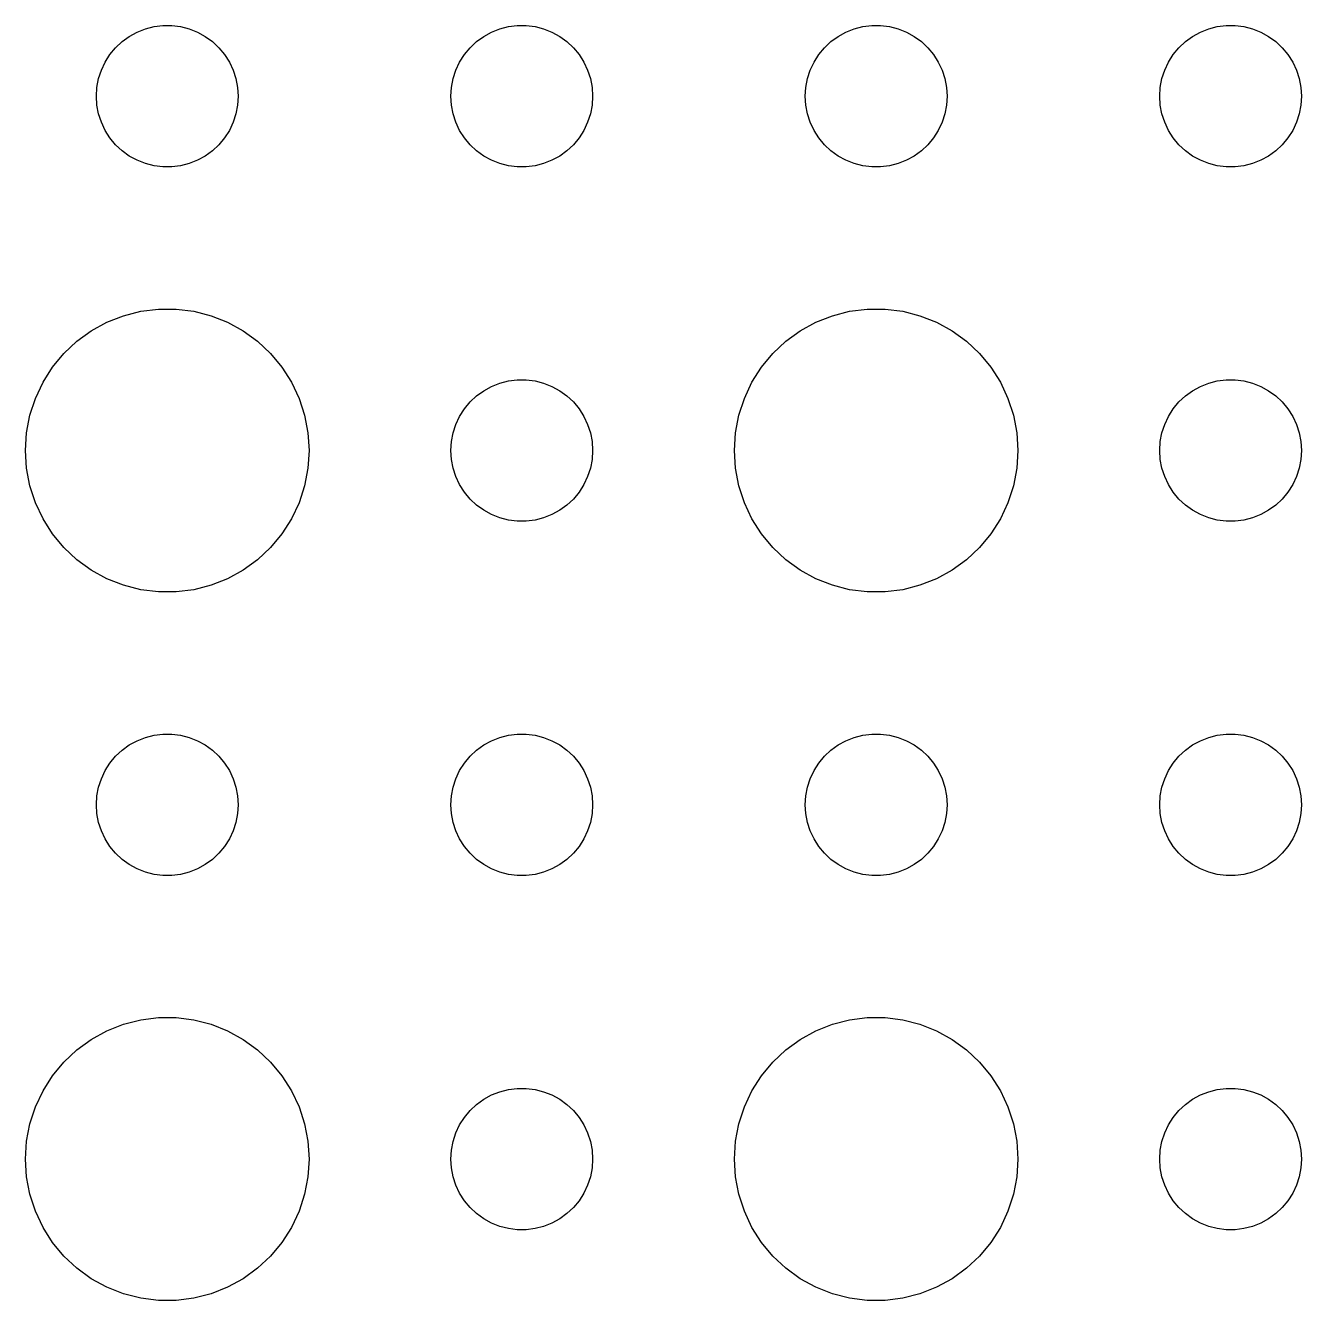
# Model space of a CAD drawing. Header units: metres. Extents: x -134 to 134, y -134 to 134.
# Drawn here: x 34.5 to 61.5, y -100.49 to -73.5 of the extents above; entities that cross this region are included whole.
import ezdxf

# ---------------------------------------------------------------- set-up
doc = ezdxf.new("R2010")
doc.units = ezdxf.units.M

msp = doc.modelspace()

# ---------------------------------------------------------------- linework, layer by layer
for p, q in [((36.6963, -73.7335), (36.8613, -73.6428)), ((36.8613, -73.6428), (37.0365, -73.5734)), ((37.0365, -73.5734), (37.2189, -73.5266)), ((37.2189, -73.5266), (37.4058, -73.503)), ((37.4058, -73.503), (37.5942, -73.503)), ((37.5942, -73.503), (37.7811, -73.5266)), ((37.7811, -73.5266), (37.9635, -73.5734)), ((37.9635, -73.5734), (38.1387, -73.6428)), ((38.1387, -73.6428), (38.3037, -73.7335)), ((44.1963, -73.7335), (44.3613, -73.6428)), ((44.3613, -73.6428), (44.5365, -73.5734)), ((44.5365, -73.5734), (44.7189, -73.5266)), ((44.7189, -73.5266), (44.9058, -73.503)), ((44.9058, -73.503), (45.0942, -73.503)), ((45.0942, -73.503), (45.2811, -73.5266)), ((45.2811, -73.5266), (45.4635, -73.5734)), ((45.4635, -73.5734), (45.6387, -73.6428)), ((45.6387, -73.6428), (45.8037, -73.7335)), ((51.6963, -73.7335), (51.8613, -73.6428)), ((51.8613, -73.6428), (52.0365, -73.5734)), ((52.0365, -73.5734), (52.2189, -73.5266)), ((52.2189, -73.5266), (52.4058, -73.503)), ((52.4058, -73.503), (52.5942, -73.503)), ((52.5942, -73.503), (52.7811, -73.5266)), ((52.7811, -73.5266), (52.9635, -73.5734)), ((52.9635, -73.5734), (53.1387, -73.6428)), ((53.1387, -73.6428), (53.3037, -73.7335)), ((59.1963, -73.7335), (59.3613, -73.6428)), ((59.3613, -73.6428), (59.5365, -73.5734)), ((59.5365, -73.5734), (59.7189, -73.5266)), ((59.7189, -73.5266), (59.9058, -73.503)), ((59.9058, -73.503), (60.0942, -73.503)), ((60.0942, -73.503), (60.2811, -73.5266)), ((60.2811, -73.5266), (60.4635, -73.5734)), ((60.4635, -73.5734), (60.6387, -73.6428)), ((60.6387, -73.6428), (60.8037, -73.7335)), ((36.2865, -74.1183), (36.4065, -73.9732)), ((36.4065, -73.9732), (36.5439, -73.8442)), ((36.5439, -73.8442), (36.6963, -73.7335)), ((38.3037, -73.7335), (38.4561, -73.8442)), ((38.4561, -73.8442), (38.5934, -73.9732)), ((38.5934, -73.9732), (38.7135, -74.1183)), ((43.7865, -74.1183), (43.9065, -73.9732)), ((43.9065, -73.9732), (44.0439, -73.8442)), ((44.0439, -73.8442), (44.1963, -73.7335)), ((45.8037, -73.7335), (45.9561, -73.8442)), ((45.9561, -73.8442), (46.0934, -73.9732)), ((46.0934, -73.9732), (46.2135, -74.1183)), ((51.2865, -74.1183), (51.4065, -73.9732)), ((51.4065, -73.9732), (51.5439, -73.8442)), ((51.5439, -73.8442), (51.6963, -73.7335)), ((53.3037, -73.7335), (53.4561, -73.8442)), ((53.4561, -73.8442), (53.5934, -73.9732)), ((53.5934, -73.9732), (53.7135, -74.1183)), ((58.7865, -74.1183), (58.9065, -73.9732)), ((58.9065, -73.9732), (59.0439, -73.8442)), ((59.0439, -73.8442), (59.1963, -73.7335)), ((60.8037, -73.7335), (60.9561, -73.8442)), ((60.9561, -73.8442), (61.0934, -73.9732)), ((61.0934, -73.9732), (61.2135, -74.1183)), ((36.1855, -74.2774), (36.2865, -74.1183)), ((38.7135, -74.1183), (38.8145, -74.2774)), ((43.6855, -74.2774), (43.7865, -74.1183)), ((46.2135, -74.1183), (46.3145, -74.2774)), ((51.1855, -74.2774), (51.2865, -74.1183)), ((53.7135, -74.1183), (53.8145, -74.2774)), ((58.6855, -74.2774), (58.7865, -74.1183)), ((61.2135, -74.1183), (61.3145, -74.2774)), ((36.0471, -74.627), (36.1053, -74.4478)), ((36.1053, -74.4478), (36.1855, -74.2774)), ((38.8145, -74.2774), (38.8947, -74.4478)), ((38.8947, -74.4478), (38.9529, -74.627)), ((43.5471, -74.627), (43.6053, -74.4478)), ((43.6053, -74.4478), (43.6855, -74.2774)), ((46.3145, -74.2774), (46.3947, -74.4478)), ((46.3947, -74.4478), (46.4529, -74.627)), ((51.0471, -74.627), (51.1053, -74.4478)), ((51.1053, -74.4478), (51.1855, -74.2774)), ((53.8145, -74.2774), (53.8947, -74.4478)), ((53.8947, -74.4478), (53.9529, -74.627)), ((58.5471, -74.627), (58.6053, -74.4478)), ((58.6053, -74.4478), (58.6855, -74.2774)), ((61.3145, -74.2774), (61.3947, -74.4478)), ((61.3947, -74.4478), (61.4529, -74.627)), ((36.0118, -74.812), (36.0471, -74.627)), ((38.9529, -74.627), (38.9882, -74.812)), ((43.5118, -74.812), (43.5471, -74.627)), ((46.4529, -74.627), (46.4882, -74.812)), ((51.0118, -74.812), (51.0471, -74.627)), ((53.9529, -74.627), (53.9882, -74.812)), ((58.5118, -74.812), (58.5471, -74.627)), ((61.4529, -74.627), (61.4882, -74.812)), ((36, -75), (36.0118, -74.812)), ((36.0118, -75.188), (36, -75)), ((38.9882, -74.812), (39, -75)), ((39, -75), (38.9882, -75.188)), ((43.5, -75), (43.5118, -74.812)), ((43.5118, -75.188), (43.5, -75)), ((46.4882, -74.812), (46.5, -75)), ((46.5, -75), (46.4882, -75.188)), ((51, -75), (51.0118, -74.812)), ((51.0118, -75.188), (51, -75)), ((53.9882, -74.812), (54, -75)), ((54, -75), (53.9882, -75.188)), ((58.5, -75), (58.5118, -74.812)), ((58.5118, -75.188), (58.5, -75)), ((61.4882, -74.812), (61.5, -75)), ((61.5, -75), (61.4882, -75.188)), ((36.0471, -75.373), (36.0118, -75.188)), ((38.9882, -75.188), (38.9529, -75.373)), ((43.5471, -75.373), (43.5118, -75.188)), ((46.4882, -75.188), (46.4529, -75.373)), ((51.0471, -75.373), (51.0118, -75.188)), ((53.9882, -75.188), (53.9529, -75.373)), ((58.5471, -75.373), (58.5118, -75.188)), ((61.4882, -75.188), (61.4529, -75.373)), ((36.1053, -75.5522), (36.0471, -75.373)), ((36.1855, -75.7226), (36.1053, -75.5522)), ((38.8947, -75.5522), (38.8145, -75.7226)), ((38.9529, -75.373), (38.8947, -75.5522)), ((43.6053, -75.5522), (43.5471, -75.373)), ((43.6855, -75.7226), (43.6053, -75.5522)), ((46.3947, -75.5522), (46.3145, -75.7226)), ((46.4529, -75.373), (46.3947, -75.5522)), ((51.1053, -75.5522), (51.0471, -75.373)), ((51.1855, -75.7226), (51.1053, -75.5522)), ((53.8947, -75.5522), (53.8145, -75.7226)), ((53.9529, -75.373), (53.8947, -75.5522)), ((58.6053, -75.5522), (58.5471, -75.373)), ((58.6855, -75.7226), (58.6053, -75.5522)), ((61.3947, -75.5522), (61.3145, -75.7226)), ((61.4529, -75.373), (61.3947, -75.5522)), ((36.2865, -75.8817), (36.1855, -75.7226)), ((38.8145, -75.7226), (38.7135, -75.8817)), ((43.7865, -75.8817), (43.6855, -75.7226)), ((46.3145, -75.7226), (46.2135, -75.8817)), ((51.2865, -75.8817), (51.1855, -75.7226)), ((53.8145, -75.7226), (53.7135, -75.8817)), ((58.7865, -75.8817), (58.6855, -75.7226)), ((61.3145, -75.7226), (61.2135, -75.8817)), ((36.4065, -76.0268), (36.2865, -75.8817)), ((36.5439, -76.1558), (36.4065, -76.0268)), ((38.5934, -76.0268), (38.4561, -76.1558)), ((38.7135, -75.8817), (38.5934, -76.0268)), ((43.9065, -76.0268), (43.7865, -75.8817)), ((44.0439, -76.1558), (43.9065, -76.0268)), ((46.0934, -76.0268), (45.9561, -76.1558)), ((46.2135, -75.8817), (46.0934, -76.0268)), ((51.4065, -76.0268), (51.2865, -75.8817)), ((51.5439, -76.1558), (51.4065, -76.0268)), ((53.5934, -76.0268), (53.4561, -76.1558)), ((53.7135, -75.8817), (53.5934, -76.0268)), ((58.9065, -76.0268), (58.7865, -75.8817)), ((59.0439, -76.1558), (58.9065, -76.0268)), ((61.0934, -76.0268), (60.9561, -76.1558)), ((61.2135, -75.8817), (61.0934, -76.0268)), ((36.6963, -76.2665), (36.5439, -76.1558)), ((36.8613, -76.3572), (36.6963, -76.2665)), ((37.0365, -76.4266), (36.8613, -76.3572)), ((38.1387, -76.3572), (37.9635, -76.4266)), ((38.3037, -76.2665), (38.1387, -76.3572)), ((38.4561, -76.1558), (38.3037, -76.2665)), ((44.1963, -76.2665), (44.0439, -76.1558)), ((44.3613, -76.3572), (44.1963, -76.2665)), ((44.5365, -76.4266), (44.3613, -76.3572)), ((45.6387, -76.3572), (45.4635, -76.4266)), ((45.8037, -76.2665), (45.6387, -76.3572)), ((45.9561, -76.1558), (45.8037, -76.2665)), ((51.6963, -76.2665), (51.5439, -76.1558)), ((51.8613, -76.3572), (51.6963, -76.2665)), ((52.0365, -76.4266), (51.8613, -76.3572)), ((53.1387, -76.3572), (52.9635, -76.4266)), ((53.3037, -76.2665), (53.1387, -76.3572)), ((53.4561, -76.1558), (53.3037, -76.2665)), ((59.1963, -76.2665), (59.0439, -76.1558)), ((59.3613, -76.3572), (59.1963, -76.2665)), ((59.5365, -76.4266), (59.3613, -76.3572)), ((60.6387, -76.3572), (60.4635, -76.4266)), ((60.8037, -76.2665), (60.6387, -76.3572)), ((60.9561, -76.1558), (60.8037, -76.2665)), ((37.2189, -76.4734), (37.0365, -76.4266)), ((37.4058, -76.497), (37.2189, -76.4734)), ((37.5942, -76.497), (37.4058, -76.497)), ((37.7811, -76.4734), (37.5942, -76.497)), ((37.9635, -76.4266), (37.7811, -76.4734)), ((44.7189, -76.4734), (44.5365, -76.4266)), ((44.9058, -76.497), (44.7189, -76.4734)), ((45.0942, -76.497), (44.9058, -76.497)), ((45.2811, -76.4734), (45.0942, -76.497)), ((45.4635, -76.4266), (45.2811, -76.4734)), ((52.2189, -76.4734), (52.0365, -76.4266)), ((52.4058, -76.497), (52.2189, -76.4734)), ((52.5942, -76.497), (52.4058, -76.497)), ((52.7811, -76.4734), (52.5942, -76.497)), ((52.9635, -76.4266), (52.7811, -76.4734)), ((59.7189, -76.4734), (59.5365, -76.4266)), ((59.9058, -76.497), (59.7189, -76.4734)), ((60.0942, -76.497), (59.9058, -76.497)), ((60.2811, -76.4734), (60.0942, -76.497)), ((60.4635, -76.4266), (60.2811, -76.4734)), ((36.2227, -79.7855), (36.5729, -79.6468)), ((36.5729, -79.6468), (36.9379, -79.5531)), ((36.9379, -79.5531), (37.3116, -79.5059)), ((37.3116, -79.5059), (37.6884, -79.5059)), ((37.6884, -79.5059), (38.0621, -79.5531)), ((38.0621, -79.5531), (38.427, -79.6468)), ((38.427, -79.6468), (38.7773, -79.7855)), ((51.2227, -79.7855), (51.5729, -79.6468)), ((51.5729, -79.6468), (51.9379, -79.5531)), ((51.9379, -79.5531), (52.3116, -79.5059)), ((52.3116, -79.5059), (52.6884, -79.5059)), ((52.6884, -79.5059), (53.0621, -79.5531)), ((53.0621, -79.5531), (53.427, -79.6468)), ((53.427, -79.6468), (53.7773, -79.7855)), ((35.8925, -79.967), (36.2227, -79.7855)), ((38.7773, -79.7855), (39.1075, -79.967)), ((50.8925, -79.967), (51.2227, -79.7855)), ((53.7773, -79.7855), (54.1075, -79.967)), ((35.3131, -80.4464), (35.5877, -80.1885)), ((35.5877, -80.1885), (35.8925, -79.967)), ((39.1075, -79.967), (39.4123, -80.1885)), ((39.4123, -80.1885), (39.6869, -80.4464)), ((50.3131, -80.4464), (50.5877, -80.1885)), ((50.5877, -80.1885), (50.8925, -79.967)), ((54.1075, -79.967), (54.4123, -80.1885)), ((54.4123, -80.1885), (54.6869, -80.4464)), ((35.0729, -80.7366), (35.3131, -80.4464)), ((39.6869, -80.4464), (39.927, -80.7366)), ((50.0729, -80.7366), (50.3131, -80.4464)), ((54.6869, -80.4464), (54.927, -80.7366)), ((34.8711, -81.0547), (35.0729, -80.7366)), ((39.927, -80.7366), (40.1289, -81.0547)), ((49.8711, -81.0547), (50.0729, -80.7366)), ((54.927, -80.7366), (55.1289, -81.0547)), ((34.7107, -81.3956), (34.8711, -81.0547)), ((40.1289, -81.0547), (40.2893, -81.3956)), ((44.0439, -81.3442), (44.1963, -81.2335)), ((44.1963, -81.2335), (44.3613, -81.1428)), ((44.3613, -81.1428), (44.5365, -81.0734)), ((44.5365, -81.0734), (44.7189, -81.0266)), ((44.7189, -81.0266), (44.9058, -81.003)), ((44.9058, -81.003), (45.0942, -81.003)), ((45.0942, -81.003), (45.2811, -81.0266)), ((45.2811, -81.0266), (45.4635, -81.0734)), ((45.4635, -81.0734), (45.6387, -81.1428)), ((45.6387, -81.1428), (45.8037, -81.2335)), ((45.8037, -81.2335), (45.9561, -81.3442)), ((49.7107, -81.3956), (49.8711, -81.0547)), ((55.1289, -81.0547), (55.2893, -81.3956)), ((59.0439, -81.3442), (59.1963, -81.2335)), ((59.1963, -81.2335), (59.3613, -81.1428)), ((59.3613, -81.1428), (59.5365, -81.0734)), ((59.5365, -81.0734), (59.7189, -81.0266)), ((59.7189, -81.0266), (59.9058, -81.003)), ((59.9058, -81.003), (60.0942, -81.003)), ((60.0942, -81.003), (60.2811, -81.0266)), ((60.2811, -81.0266), (60.4635, -81.0734)), ((60.4635, -81.0734), (60.6387, -81.1428)), ((60.6387, -81.1428), (60.8037, -81.2335)), ((60.8037, -81.2335), (60.9561, -81.3442)), ((34.5942, -81.7539), (34.7107, -81.3956)), ((40.2893, -81.3956), (40.4057, -81.7539)), ((43.7865, -81.6183), (43.9065, -81.4732)), ((43.9065, -81.4732), (44.0439, -81.3442)), ((45.9561, -81.3442), (46.0934, -81.4732)), ((46.0934, -81.4732), (46.2135, -81.6183)), ((49.5942, -81.7539), (49.7107, -81.3956)), ((55.2893, -81.3956), (55.4057, -81.7539)), ((58.7865, -81.6183), (58.9065, -81.4732)), ((58.9065, -81.4732), (59.0439, -81.3442)), ((60.9561, -81.3442), (61.0934, -81.4732)), ((61.0934, -81.4732), (61.2135, -81.6183)), ((34.5237, -82.124), (34.5942, -81.7539)), ((40.4057, -81.7539), (40.4763, -82.124)), ((43.6053, -81.9478), (43.6855, -81.7774)), ((43.6855, -81.7774), (43.7865, -81.6183)), ((46.2135, -81.6183), (46.3145, -81.7774)), ((46.3145, -81.7774), (46.3947, -81.9478)), ((49.5237, -82.124), (49.5942, -81.7539)), ((55.4057, -81.7539), (55.4763, -82.124)), ((58.6053, -81.9478), (58.6855, -81.7774)), ((58.6855, -81.7774), (58.7865, -81.6183)), ((61.2135, -81.6183), (61.3145, -81.7774)), ((61.3145, -81.7774), (61.3947, -81.9478)), ((43.5471, -82.127), (43.6053, -81.9478)), ((46.3947, -81.9478), (46.4529, -82.127)), ((58.5471, -82.127), (58.6053, -81.9478)), ((61.3947, -81.9478), (61.4529, -82.127)), ((34.5, -82.5), (34.5237, -82.124)), ((40.4763, -82.124), (40.5, -82.5)), ((43.5, -82.5), (43.5118, -82.312)), ((43.5118, -82.312), (43.5471, -82.127)), ((46.4529, -82.127), (46.4882, -82.312)), ((46.4882, -82.312), (46.5, -82.5)), ((49.5, -82.5), (49.5237, -82.124)), ((55.4763, -82.124), (55.5, -82.5)), ((58.5, -82.5), (58.5118, -82.312)), ((58.5118, -82.312), (58.5471, -82.127)), ((61.4529, -82.127), (61.4882, -82.312)), ((61.4882, -82.312), (61.5, -82.5)), ((34.5237, -82.876), (34.5, -82.5)), ((40.5, -82.5), (40.4763, -82.876)), ((43.5118, -82.688), (43.5, -82.5)), ((46.5, -82.5), (46.4882, -82.688)), ((49.5237, -82.876), (49.5, -82.5)), ((55.5, -82.5), (55.4763, -82.876)), ((58.5118, -82.688), (58.5, -82.5)), ((61.5, -82.5), (61.4882, -82.688)), ((34.5942, -83.2461), (34.5237, -82.876)), ((40.4763, -82.876), (40.4057, -83.2461)), ((43.5471, -82.873), (43.5118, -82.688)), ((43.6053, -83.0522), (43.5471, -82.873)), ((46.4529, -82.873), (46.3947, -83.0522)), ((46.4882, -82.688), (46.4529, -82.873)), ((49.5942, -83.2461), (49.5237, -82.876)), ((55.4763, -82.876), (55.4057, -83.2461)), ((58.5471, -82.873), (58.5118, -82.688)), ((58.6053, -83.0522), (58.5471, -82.873)), ((61.4529, -82.873), (61.3947, -83.0522)), ((61.4882, -82.688), (61.4529, -82.873)), ((43.6855, -83.2226), (43.6053, -83.0522)), ((46.3947, -83.0522), (46.3145, -83.2226)), ((58.6855, -83.2226), (58.6053, -83.0522)), ((61.3947, -83.0522), (61.3145, -83.2226)), ((34.7107, -83.6044), (34.5942, -83.2461)), ((40.4057, -83.2461), (40.2893, -83.6044)), ((43.7865, -83.3817), (43.6855, -83.2226)), ((43.9065, -83.5268), (43.7865, -83.3817)), ((46.2135, -83.3817), (46.0934, -83.5268)), ((46.3145, -83.2226), (46.2135, -83.3817)), ((49.7107, -83.6044), (49.5942, -83.2461)), ((55.4057, -83.2461), (55.2893, -83.6044)), ((58.7865, -83.3817), (58.6855, -83.2226)), ((58.9065, -83.5268), (58.7865, -83.3817)), ((61.2135, -83.3817), (61.0934, -83.5268)), ((61.3145, -83.2226), (61.2135, -83.3817)), ((34.8711, -83.9453), (34.7107, -83.6044)), ((40.2893, -83.6044), (40.1289, -83.9453)), ((44.0439, -83.6558), (43.9065, -83.5268)), ((44.1963, -83.7665), (44.0439, -83.6558)), ((45.9561, -83.6558), (45.8037, -83.7665)), ((46.0934, -83.5268), (45.9561, -83.6558)), ((49.8711, -83.9453), (49.7107, -83.6044)), ((55.2893, -83.6044), (55.1289, -83.9453)), ((59.0439, -83.6558), (58.9065, -83.5268)), ((59.1963, -83.7665), (59.0439, -83.6558)), ((60.9561, -83.6558), (60.8037, -83.7665)), ((61.0934, -83.5268), (60.9561, -83.6558)), ((35.0729, -84.2634), (34.8711, -83.9453)), ((40.1289, -83.9453), (39.927, -84.2634)), ((44.3613, -83.8572), (44.1963, -83.7665)), ((44.5365, -83.9266), (44.3613, -83.8572)), ((44.7189, -83.9734), (44.5365, -83.9266)), ((45.4635, -83.9266), (45.2811, -83.9734)), ((45.6387, -83.8572), (45.4635, -83.9266)), ((45.8037, -83.7665), (45.6387, -83.8572)), ((50.0729, -84.2634), (49.8711, -83.9453)), ((55.1289, -83.9453), (54.927, -84.2634)), ((59.3613, -83.8572), (59.1963, -83.7665)), ((59.5365, -83.9266), (59.3613, -83.8572)), ((59.7189, -83.9734), (59.5365, -83.9266)), ((60.4635, -83.9266), (60.2811, -83.9734)), ((60.6387, -83.8572), (60.4635, -83.9266)), ((60.8037, -83.7665), (60.6387, -83.8572)), ((44.9058, -83.997), (44.7189, -83.9734)), ((45.0942, -83.997), (44.9058, -83.997)), ((45.2811, -83.9734), (45.0942, -83.997)), ((59.9058, -83.997), (59.7189, -83.9734)), ((60.0942, -83.997), (59.9058, -83.997)), ((60.2811, -83.9734), (60.0942, -83.997)), ((35.3131, -84.5536), (35.0729, -84.2634)), ((39.927, -84.2634), (39.6869, -84.5536)), ((50.3131, -84.5536), (50.0729, -84.2634)), ((54.927, -84.2634), (54.6869, -84.5536)), ((35.5877, -84.8115), (35.3131, -84.5536)), ((39.6869, -84.5536), (39.4123, -84.8115)), ((50.5877, -84.8115), (50.3131, -84.5536)), ((54.6869, -84.5536), (54.4123, -84.8115)), ((35.8925, -85.033), (35.5877, -84.8115)), ((36.2227, -85.2145), (35.8925, -85.033)), ((39.1075, -85.033), (38.7773, -85.2145)), ((39.4123, -84.8115), (39.1075, -85.033)), ((50.8925, -85.033), (50.5877, -84.8115)), ((51.2227, -85.2145), (50.8925, -85.033)), ((54.1075, -85.033), (53.7773, -85.2145)), ((54.4123, -84.8115), (54.1075, -85.033)), ((36.5729, -85.3532), (36.2227, -85.2145)), ((38.7773, -85.2145), (38.427, -85.3532)), ((51.5729, -85.3532), (51.2227, -85.2145)), ((53.7773, -85.2145), (53.427, -85.3532)), ((36.9379, -85.4469), (36.5729, -85.3532)), ((37.3116, -85.4941), (36.9379, -85.4469)), ((37.6884, -85.4941), (37.3116, -85.4941)), ((38.0621, -85.4469), (37.6884, -85.4941)), ((38.427, -85.3532), (38.0621, -85.4469)), ((51.9379, -85.4469), (51.5729, -85.3532)), ((52.3116, -85.4941), (51.9379, -85.4469)), ((52.6884, -85.4941), (52.3116, -85.4941)), ((53.0621, -85.4469), (52.6884, -85.4941)), ((53.427, -85.3532), (53.0621, -85.4469)), ((37.0365, -88.5734), (37.2189, -88.5266)), ((37.2189, -88.5266), (37.4058, -88.503)), ((37.4058, -88.503), (37.5942, -88.503)), ((37.5942, -88.503), (37.7811, -88.5266)), ((37.7811, -88.5266), (37.9635, -88.5734)), ((44.5365, -88.5734), (44.7189, -88.5266)), ((44.7189, -88.5266), (44.9058, -88.503)), ((44.9058, -88.503), (45.0942, -88.503)), ((45.0942, -88.503), (45.2811, -88.5266)), ((45.2811, -88.5266), (45.4635, -88.5734)), ((52.0365, -88.5734), (52.2189, -88.5266)), ((52.2189, -88.5266), (52.4058, -88.503)), ((52.4058, -88.503), (52.5942, -88.503)), ((52.5942, -88.503), (52.7811, -88.5266)), ((52.7811, -88.5266), (52.9635, -88.5734)), ((59.5365, -88.5734), (59.7189, -88.5266)), ((59.7189, -88.5266), (59.9058, -88.503)), ((59.9058, -88.503), (60.0942, -88.503)), ((60.0942, -88.503), (60.2811, -88.5266)), ((60.2811, -88.5266), (60.4635, -88.5734)), ((36.5439, -88.8442), (36.6963, -88.7335)), ((36.6963, -88.7335), (36.8613, -88.6428)), ((36.8613, -88.6428), (37.0365, -88.5734)), ((37.9635, -88.5734), (38.1387, -88.6428)), ((38.1387, -88.6428), (38.3037, -88.7335)), ((38.3037, -88.7335), (38.4561, -88.8442)), ((44.0439, -88.8442), (44.1963, -88.7335)), ((44.1963, -88.7335), (44.3613, -88.6428)), ((44.3613, -88.6428), (44.5365, -88.5734)), ((45.4635, -88.5734), (45.6387, -88.6428)), ((45.6387, -88.6428), (45.8037, -88.7335)), ((45.8037, -88.7335), (45.9561, -88.8442)), ((51.5439, -88.8442), (51.6963, -88.7335)), ((51.6963, -88.7335), (51.8613, -88.6428)), ((51.8613, -88.6428), (52.0365, -88.5734)), ((52.9635, -88.5734), (53.1387, -88.6428)), ((53.1387, -88.6428), (53.3037, -88.7335)), ((53.3037, -88.7335), (53.4561, -88.8442)), ((59.0439, -88.8442), (59.1963, -88.7335)), ((59.1963, -88.7335), (59.3613, -88.6428)), ((59.3613, -88.6428), (59.5365, -88.5734)), ((60.4635, -88.5734), (60.6387, -88.6428)), ((60.6387, -88.6428), (60.8037, -88.7335)), ((60.8037, -88.7335), (60.9561, -88.8442)), ((36.2865, -89.1183), (36.4065, -88.9732)), ((36.4065, -88.9732), (36.5439, -88.8442)), ((38.4561, -88.8442), (38.5934, -88.9732)), ((38.5934, -88.9732), (38.7135, -89.1183)), ((43.7865, -89.1183), (43.9065, -88.9732)), ((43.9065, -88.9732), (44.0439, -88.8442)), ((45.9561, -88.8442), (46.0934, -88.9732)), ((46.0934, -88.9732), (46.2135, -89.1183)), ((51.2865, -89.1183), (51.4065, -88.9732)), ((51.4065, -88.9732), (51.5439, -88.8442)), ((53.4561, -88.8442), (53.5934, -88.9732)), ((53.5934, -88.9732), (53.7135, -89.1183)), ((58.7865, -89.1183), (58.9065, -88.9732)), ((58.9065, -88.9732), (59.0439, -88.8442)), ((60.9561, -88.8442), (61.0934, -88.9732)), ((61.0934, -88.9732), (61.2135, -89.1183)), ((36.1053, -89.4478), (36.1855, -89.2774)), ((36.1855, -89.2774), (36.2865, -89.1183)), ((38.7135, -89.1183), (38.8145, -89.2774)), ((38.8145, -89.2774), (38.8947, -89.4478)), ((43.6053, -89.4478), (43.6855, -89.2774)), ((43.6855, -89.2774), (43.7865, -89.1183)), ((46.2135, -89.1183), (46.3145, -89.2774)), ((46.3145, -89.2774), (46.3947, -89.4478)), ((51.1053, -89.4478), (51.1855, -89.2774)), ((51.1855, -89.2774), (51.2865, -89.1183)), ((53.7135, -89.1183), (53.8145, -89.2774)), ((53.8145, -89.2774), (53.8947, -89.4478)), ((58.6053, -89.4478), (58.6855, -89.2774)), ((58.6855, -89.2774), (58.7865, -89.1183)), ((61.2135, -89.1183), (61.3145, -89.2774)), ((61.3145, -89.2774), (61.3947, -89.4478)), ((36.0118, -89.812), (36.0471, -89.627)), ((36.0471, -89.627), (36.1053, -89.4478)), ((38.8947, -89.4478), (38.9529, -89.627)), ((38.9529, -89.627), (38.9882, -89.812)), ((43.5118, -89.812), (43.5471, -89.627)), ((43.5471, -89.627), (43.6053, -89.4478)), ((46.3947, -89.4478), (46.4529, -89.627)), ((46.4529, -89.627), (46.4882, -89.812)), ((51.0118, -89.812), (51.0471, -89.627)), ((51.0471, -89.627), (51.1053, -89.4478)), ((53.8947, -89.4478), (53.9529, -89.627)), ((53.9529, -89.627), (53.9882, -89.812)), ((58.5118, -89.812), (58.5471, -89.627)), ((58.5471, -89.627), (58.6053, -89.4478)), ((61.3947, -89.4478), (61.4529, -89.627)), ((61.4529, -89.627), (61.4882, -89.812)), ((36, -90), (36.0118, -89.812)), ((38.9882, -89.812), (39, -90)), ((43.5, -90), (43.5118, -89.812)), ((46.4882, -89.812), (46.5, -90)), ((51, -90), (51.0118, -89.812)), ((53.9882, -89.812), (54, -90)), ((58.5, -90), (58.5118, -89.812)), ((61.4882, -89.812), (61.5, -90)), ((36.0118, -90.188), (36, -90)), ((39, -90), (38.9882, -90.188)), ((43.5118, -90.188), (43.5, -90)), ((46.5, -90), (46.4882, -90.188)), ((51.0118, -90.188), (51, -90)), ((54, -90), (53.9882, -90.188)), ((58.5118, -90.188), (58.5, -90)), ((61.5, -90), (61.4882, -90.188)), ((36.0471, -90.373), (36.0118, -90.188)), ((36.1053, -90.5522), (36.0471, -90.373)), ((38.9529, -90.373), (38.8947, -90.5522)), ((38.9882, -90.188), (38.9529, -90.373)), ((43.5471, -90.373), (43.5118, -90.188)), ((43.6053, -90.5522), (43.5471, -90.373)), ((46.4529, -90.373), (46.3947, -90.5522)), ((46.4882, -90.188), (46.4529, -90.373)), ((51.0471, -90.373), (51.0118, -90.188)), ((51.1053, -90.5522), (51.0471, -90.373)), ((53.9529, -90.373), (53.8947, -90.5522)), ((53.9882, -90.188), (53.9529, -90.373)), ((58.5471, -90.373), (58.5118, -90.188)), ((58.6053, -90.5522), (58.5471, -90.373)), ((61.4529, -90.373), (61.3947, -90.5522)), ((61.4882, -90.188), (61.4529, -90.373)), ((36.1855, -90.7226), (36.1053, -90.5522)), ((38.8947, -90.5522), (38.8145, -90.7226)), ((43.6855, -90.7226), (43.6053, -90.5522)), ((46.3947, -90.5522), (46.3145, -90.7226)), ((51.1855, -90.7226), (51.1053, -90.5522)), ((53.8947, -90.5522), (53.8145, -90.7226)), ((58.6855, -90.7226), (58.6053, -90.5522)), ((61.3947, -90.5522), (61.3145, -90.7226)), ((36.2865, -90.8817), (36.1855, -90.7226)), ((36.4065, -91.0268), (36.2865, -90.8817)), ((38.7135, -90.8817), (38.5934, -91.0268)), ((38.8145, -90.7226), (38.7135, -90.8817)), ((43.7865, -90.8817), (43.6855, -90.7226)), ((43.9065, -91.0268), (43.7865, -90.8817)), ((46.2135, -90.8817), (46.0934, -91.0268)), ((46.3145, -90.7226), (46.2135, -90.8817)), ((51.2865, -90.8817), (51.1855, -90.7226)), ((51.4065, -91.0268), (51.2865, -90.8817)), ((53.7135, -90.8817), (53.5934, -91.0268)), ((53.8145, -90.7226), (53.7135, -90.8817)), ((58.7865, -90.8817), (58.6855, -90.7226)), ((58.9065, -91.0268), (58.7865, -90.8817)), ((61.2135, -90.8817), (61.0934, -91.0268)), ((61.3145, -90.7226), (61.2135, -90.8817)), ((36.5439, -91.1558), (36.4065, -91.0268)), ((36.6963, -91.2665), (36.5439, -91.1558)), ((38.4561, -91.1558), (38.3037, -91.2665)), ((38.5934, -91.0268), (38.4561, -91.1558)), ((44.0439, -91.1558), (43.9065, -91.0268)), ((44.1963, -91.2665), (44.0439, -91.1558)), ((45.9561, -91.1558), (45.8037, -91.2665)), ((46.0934, -91.0268), (45.9561, -91.1558)), ((51.5439, -91.1558), (51.4065, -91.0268)), ((51.6963, -91.2665), (51.5439, -91.1558)), ((53.4561, -91.1558), (53.3037, -91.2665)), ((53.5934, -91.0268), (53.4561, -91.1558)), ((59.0439, -91.1558), (58.9065, -91.0268)), ((59.1963, -91.2665), (59.0439, -91.1558)), ((60.9561, -91.1558), (60.8037, -91.2665)), ((61.0934, -91.0268), (60.9561, -91.1558)), ((36.8613, -91.3572), (36.6963, -91.2665)), ((37.0365, -91.4266), (36.8613, -91.3572)), ((37.2189, -91.4734), (37.0365, -91.4266)), ((37.4058, -91.497), (37.2189, -91.4734)), ((37.5942, -91.497), (37.4058, -91.497)), ((37.7811, -91.4734), (37.5942, -91.497)), ((37.9635, -91.4266), (37.7811, -91.4734)), ((38.1387, -91.3572), (37.9635, -91.4266)), ((38.3037, -91.2665), (38.1387, -91.3572)), ((44.3613, -91.3572), (44.1963, -91.2665)), ((44.5365, -91.4266), (44.3613, -91.3572)), ((44.7189, -91.4734), (44.5365, -91.4266)), ((44.9058, -91.497), (44.7189, -91.4734)), ((45.0942, -91.497), (44.9058, -91.497)), ((45.2811, -91.4734), (45.0942, -91.497)), ((45.4635, -91.4266), (45.2811, -91.4734)), ((45.6387, -91.3572), (45.4635, -91.4266)), ((45.8037, -91.2665), (45.6387, -91.3572)), ((51.8613, -91.3572), (51.6963, -91.2665)), ((52.0365, -91.4266), (51.8613, -91.3572)), ((52.2189, -91.4734), (52.0365, -91.4266)), ((52.4058, -91.497), (52.2189, -91.4734)), ((52.5942, -91.497), (52.4058, -91.497)), ((52.7811, -91.4734), (52.5942, -91.497)), ((52.9635, -91.4266), (52.7811, -91.4734)), ((53.1387, -91.3572), (52.9635, -91.4266)), ((53.3037, -91.2665), (53.1387, -91.3572)), ((59.3613, -91.3572), (59.1963, -91.2665)), ((59.5365, -91.4266), (59.3613, -91.3572)), ((59.7189, -91.4734), (59.5365, -91.4266)), ((59.9058, -91.497), (59.7189, -91.4734)), ((60.0942, -91.497), (59.9058, -91.497)), ((60.2811, -91.4734), (60.0942, -91.497)), ((60.4635, -91.4266), (60.2811, -91.4734)), ((60.6387, -91.3572), (60.4635, -91.4266)), ((60.8037, -91.2665), (60.6387, -91.3572)), ((36.2227, -94.7855), (36.5729, -94.6468)), ((36.5729, -94.6468), (36.9379, -94.5531)), ((36.9379, -94.5531), (37.3116, -94.5059)), ((37.3116, -94.5059), (37.6884, -94.5059)), ((37.6884, -94.5059), (38.0621, -94.5531)), ((38.0621, -94.5531), (38.427, -94.6468)), ((38.427, -94.6468), (38.7773, -94.7855)), ((51.2227, -94.7855), (51.5729, -94.6468)), ((51.5729, -94.6468), (51.9379, -94.5531)), ((51.9379, -94.5531), (52.3116, -94.5059)), ((52.3116, -94.5059), (52.6884, -94.5059)), ((52.6884, -94.5059), (53.0621, -94.5531)), ((53.0621, -94.5531), (53.427, -94.6468)), ((53.427, -94.6468), (53.7773, -94.7855)), ((35.5877, -95.1885), (35.8925, -94.967)), ((35.8925, -94.967), (36.2227, -94.7855)), ((38.7773, -94.7855), (39.1075, -94.967)), ((39.1075, -94.967), (39.4123, -95.1885)), ((50.5877, -95.1885), (50.8925, -94.967)), ((50.8925, -94.967), (51.2227, -94.7855)), ((53.7773, -94.7855), (54.1075, -94.967)), ((54.1075, -94.967), (54.4123, -95.1885)), ((35.3131, -95.4464), (35.5877, -95.1885)), ((39.4123, -95.1885), (39.6869, -95.4464)), ((50.3131, -95.4464), (50.5877, -95.1885)), ((54.4123, -95.1885), (54.6869, -95.4464)), ((35.0729, -95.7366), (35.3131, -95.4464)), ((39.6869, -95.4464), (39.927, -95.7366)), ((50.0729, -95.7366), (50.3131, -95.4464)), ((54.6869, -95.4464), (54.927, -95.7366)), ((34.8711, -96.0547), (35.0729, -95.7366)), ((39.927, -95.7366), (40.1289, -96.0547)), ((49.8711, -96.0547), (50.0729, -95.7366)), ((54.927, -95.7366), (55.1289, -96.0547)), ((34.7107, -96.3956), (34.8711, -96.0547)), ((40.1289, -96.0547), (40.2893, -96.3956)), ((44.3613, -96.1428), (44.5365, -96.0734)), ((44.5365, -96.0734), (44.7189, -96.0266)), ((44.7189, -96.0266), (44.9058, -96.003)), ((44.9058, -96.003), (45.0942, -96.003)), ((45.0942, -96.003), (45.2811, -96.0266)), ((45.2811, -96.0266), (45.4635, -96.0734)), ((45.4635, -96.0734), (45.6387, -96.1428)), ((49.7107, -96.3956), (49.8711, -96.0547)), ((55.1289, -96.0547), (55.2893, -96.3956)), ((59.3613, -96.1428), (59.5365, -96.0734)), ((59.5365, -96.0734), (59.7189, -96.0266)), ((59.7189, -96.0266), (59.9058, -96.003)), ((59.9058, -96.003), (60.0942, -96.003)), ((60.0942, -96.003), (60.2811, -96.0266)), ((60.2811, -96.0266), (60.4635, -96.0734)), ((60.4635, -96.0734), (60.6387, -96.1428)), ((43.9065, -96.4732), (44.0439, -96.3442)), ((44.0439, -96.3442), (44.1963, -96.2335)), ((44.1963, -96.2335), (44.3613, -96.1428)), ((45.6387, -96.1428), (45.8037, -96.2335)), ((45.8037, -96.2335), (45.9561, -96.3442)), ((45.9561, -96.3442), (46.0934, -96.4732)), ((58.9065, -96.4732), (59.0439, -96.3442)), ((59.0439, -96.3442), (59.1963, -96.2335)), ((59.1963, -96.2335), (59.3613, -96.1428)), ((60.6387, -96.1428), (60.8037, -96.2335)), ((60.8037, -96.2335), (60.9561, -96.3442)), ((60.9561, -96.3442), (61.0934, -96.4732)), ((34.5942, -96.7539), (34.7107, -96.3956)), ((40.2893, -96.3956), (40.4057, -96.7539)), ((43.6855, -96.7774), (43.7865, -96.6183)), ((43.7865, -96.6183), (43.9065, -96.4732)), ((46.0934, -96.4732), (46.2135, -96.6183)), ((46.2135, -96.6183), (46.3145, -96.7774)), ((49.5942, -96.7539), (49.7107, -96.3956)), ((55.2893, -96.3956), (55.4057, -96.7539)), ((58.6855, -96.7774), (58.7865, -96.6183)), ((58.7865, -96.6183), (58.9065, -96.4732)), ((61.0934, -96.4732), (61.2135, -96.6183)), ((61.2135, -96.6183), (61.3145, -96.7774)), ((34.5237, -97.124), (34.5942, -96.7539)), ((40.4057, -96.7539), (40.4763, -97.124)), ((43.6053, -96.9478), (43.6855, -96.7774)), ((46.3145, -96.7774), (46.3947, -96.9478)), ((49.5237, -97.124), (49.5942, -96.7539)), ((55.4057, -96.7539), (55.4763, -97.124)), ((58.6053, -96.9478), (58.6855, -96.7774)), ((61.3145, -96.7774), (61.3947, -96.9478)), ((34.5, -97.5), (34.5237, -97.124)), ((40.4763, -97.124), (40.5, -97.5)), ((43.5118, -97.312), (43.5471, -97.127)), ((43.5471, -97.127), (43.6053, -96.9478)), ((46.3947, -96.9478), (46.4529, -97.127)), ((46.4529, -97.127), (46.4882, -97.312)), ((49.5, -97.5), (49.5237, -97.124)), ((55.4763, -97.124), (55.5, -97.5)), ((58.5118, -97.312), (58.5471, -97.127)), ((58.5471, -97.127), (58.6053, -96.9478)), ((61.3947, -96.9478), (61.4529, -97.127)), ((61.4529, -97.127), (61.4882, -97.312)), ((43.5, -97.5), (43.5118, -97.312)), ((46.4882, -97.312), (46.5, -97.5)), ((58.5, -97.5), (58.5118, -97.312)), ((61.4882, -97.312), (61.5, -97.5)), ((34.5237, -97.876), (34.5, -97.5)), ((40.5, -97.5), (40.4763, -97.876)), ((43.5118, -97.688), (43.5, -97.5)), ((43.5471, -97.873), (43.5118, -97.688)), ((46.4882, -97.688), (46.4529, -97.873)), ((46.5, -97.5), (46.4882, -97.688)), ((49.5237, -97.876), (49.5, -97.5)), ((55.5, -97.5), (55.4763, -97.876)), ((58.5118, -97.688), (58.5, -97.5)), ((58.5471, -97.873), (58.5118, -97.688)), ((61.4882, -97.688), (61.4529, -97.873)), ((61.5, -97.5), (61.4882, -97.688)), ((34.5942, -98.2461), (34.5237, -97.876)), ((40.4763, -97.876), (40.4057, -98.2461)), ((43.6053, -98.0522), (43.5471, -97.873)), ((46.4529, -97.873), (46.3947, -98.0522)), ((49.5942, -98.2461), (49.5237, -97.876)), ((55.4763, -97.876), (55.4057, -98.2461)), ((58.6053, -98.0522), (58.5471, -97.873)), ((61.4529, -97.873), (61.3947, -98.0522)), ((34.7107, -98.6044), (34.5942, -98.2461)), ((40.4057, -98.2461), (40.2893, -98.6044)), ((43.6855, -98.2226), (43.6053, -98.0522)), ((43.7865, -98.3817), (43.6855, -98.2226)), ((46.3145, -98.2226), (46.2135, -98.3817)), ((46.3947, -98.0522), (46.3145, -98.2226)), ((49.7107, -98.6044), (49.5942, -98.2461)), ((55.4057, -98.2461), (55.2893, -98.6044)), ((58.6855, -98.2226), (58.6053, -98.0522)), ((58.7865, -98.3817), (58.6855, -98.2226)), ((61.3145, -98.2226), (61.2135, -98.3817)), ((61.3947, -98.0522), (61.3145, -98.2226)), ((43.9065, -98.5268), (43.7865, -98.3817)), ((44.0439, -98.6558), (43.9065, -98.5268)), ((46.0934, -98.5268), (45.9561, -98.6558)), ((46.2135, -98.3817), (46.0934, -98.5268)), ((58.9065, -98.5268), (58.7865, -98.3817)), ((59.0439, -98.6558), (58.9065, -98.5268)), ((61.0934, -98.5268), (60.9561, -98.6558)), ((61.2135, -98.3817), (61.0934, -98.5268)), ((34.8711, -98.9453), (34.7107, -98.6044)), ((40.2893, -98.6044), (40.1289, -98.9453)), ((44.1963, -98.7665), (44.0439, -98.6558)), ((44.3613, -98.8572), (44.1963, -98.7665)), ((45.8037, -98.7665), (45.6387, -98.8572)), ((45.9561, -98.6558), (45.8037, -98.7665)), ((49.8711, -98.9453), (49.7107, -98.6044)), ((55.2893, -98.6044), (55.1289, -98.9453)), ((59.1963, -98.7665), (59.0439, -98.6558)), ((59.3613, -98.8572), (59.1963, -98.7665)), ((60.8037, -98.7665), (60.6387, -98.8572)), ((60.9561, -98.6558), (60.8037, -98.7665)), ((35.0729, -99.2634), (34.8711, -98.9453)), ((40.1289, -98.9453), (39.927, -99.2634)), ((44.5365, -98.9266), (44.3613, -98.8572)), ((44.7189, -98.9734), (44.5365, -98.9266)), ((44.9058, -98.997), (44.7189, -98.9734)), ((45.0942, -98.997), (44.9058, -98.997)), ((45.2811, -98.9734), (45.0942, -98.997)), ((45.4635, -98.9266), (45.2811, -98.9734)), ((45.6387, -98.8572), (45.4635, -98.9266)), ((50.0729, -99.2634), (49.8711, -98.9453)), ((55.1289, -98.9453), (54.927, -99.2634)), ((59.5365, -98.9266), (59.3613, -98.8572)), ((59.7189, -98.9734), (59.5365, -98.9266)), ((59.9058, -98.997), (59.7189, -98.9734)), ((60.0942, -98.997), (59.9058, -98.997)), ((60.2811, -98.9734), (60.0942, -98.997)), ((60.4635, -98.9266), (60.2811, -98.9734)), ((60.6387, -98.8572), (60.4635, -98.9266)), ((35.3131, -99.5536), (35.0729, -99.2634)), ((39.927, -99.2634), (39.6869, -99.5536)), ((50.3131, -99.5536), (50.0729, -99.2634)), ((54.927, -99.2634), (54.6869, -99.5536)), ((35.5877, -99.8115), (35.3131, -99.5536)), ((39.6869, -99.5536), (39.4123, -99.8115)), ((50.5877, -99.8115), (50.3131, -99.5536)), ((54.6869, -99.5536), (54.4123, -99.8115)), ((35.8925, -100.033), (35.5877, -99.8115)), ((39.4123, -99.8115), (39.1075, -100.033)), ((50.8925, -100.033), (50.5877, -99.8115)), ((54.4123, -99.8115), (54.1075, -100.033)), ((36.2227, -100.214), (35.8925, -100.033)), ((39.1075, -100.033), (38.7773, -100.214)), ((51.2227, -100.214), (50.8925, -100.033)), ((54.1075, -100.033), (53.7773, -100.214)), ((36.5729, -100.353), (36.2227, -100.214)), ((36.9379, -100.447), (36.5729, -100.353)), ((38.427, -100.353), (38.0621, -100.447)), ((38.7773, -100.214), (38.427, -100.353)), ((51.5729, -100.353), (51.2227, -100.214)), ((51.9379, -100.447), (51.5729, -100.353)), ((53.427, -100.353), (53.0621, -100.447)), ((53.7773, -100.214), (53.427, -100.353)), ((37.3116, -100.494), (36.9379, -100.447)), ((37.6884, -100.494), (37.3116, -100.494)), ((38.0621, -100.447), (37.6884, -100.494)), ((52.3116, -100.494), (51.9379, -100.447)), ((52.6884, -100.494), (52.3116, -100.494)), ((53.0621, -100.447), (52.6884, -100.494))]:
    msp.add_line(p, q)

doc.saveas('drawing.dxf')
